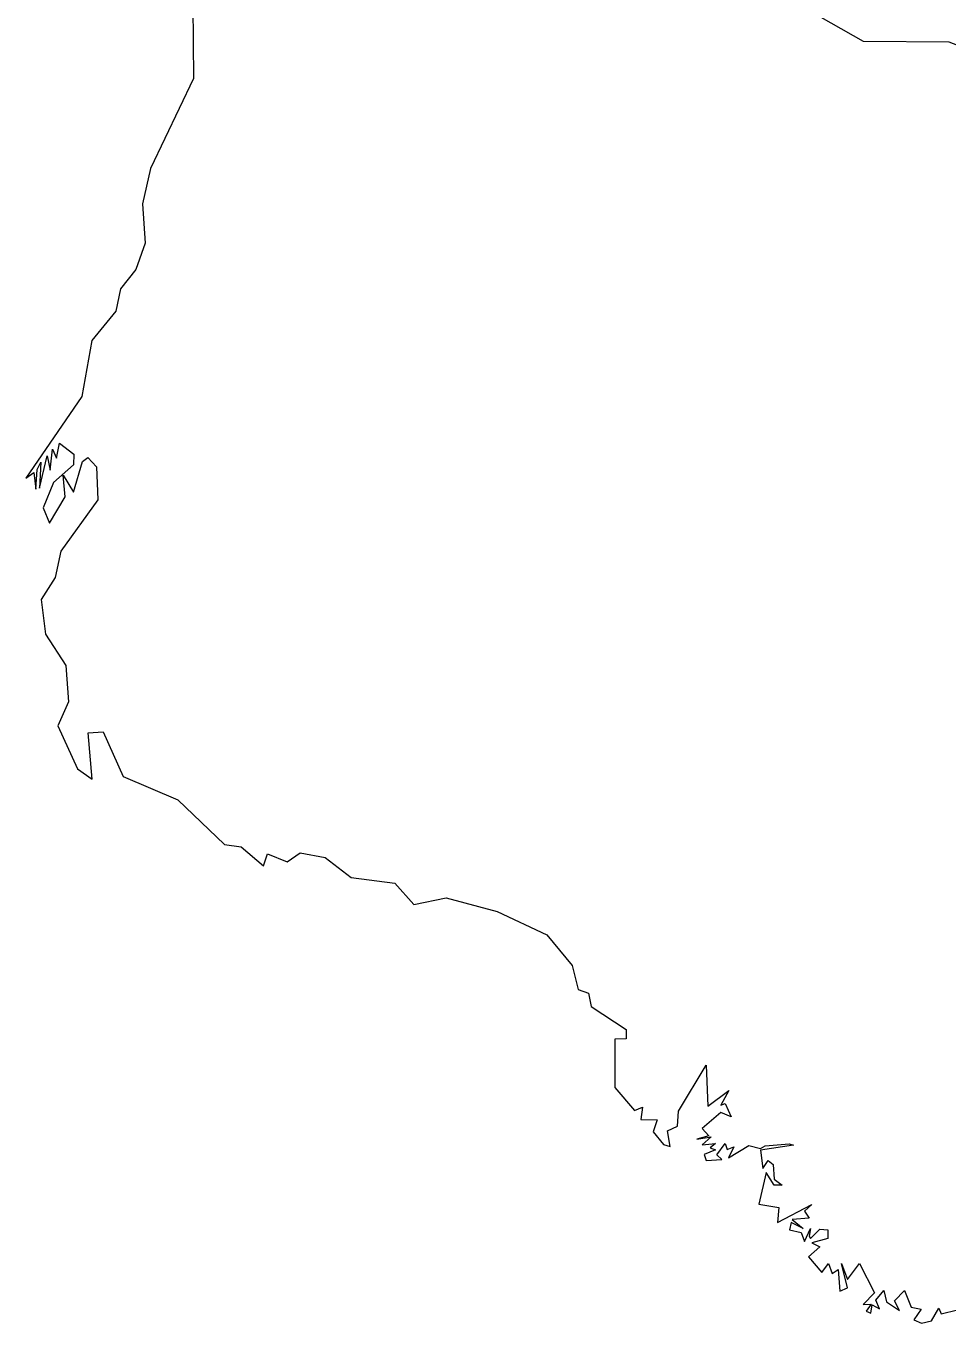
# Model space of a CAD drawing. Header units: metres. Extents: x 0 to 1325, y -1 to 773.
# Drawn here: x 1079 to 1130.9, y 437.3 to 510.3 of the extents above; entities that cross this region are included whole.
import ezdxf

# ---------------------------------------------------------------- set-up
doc = ezdxf.new("R2010")
doc.units = ezdxf.units.M

msp = doc.modelspace()

# ---------------------------------------------------------------- linework, layer by layer
at = {"layer": 'CUT'}
for points in [[(1088.39, 511.508), (1088.42, 507.388), (1085.99, 502.318), (1085.55, 500.338), (1085.69, 498.118), (1085.18, 496.628), (1084.31, 495.548), (1084.04, 494.278), (1082.69, 492.628), (1082.13, 489.478), (1078.98, 484.878), (1079.42, 485.208), (1079.53, 484.268), (1079.61, 485.368), (1079.82, 485.788), (1079.74, 484.328), (1080.17, 486.148), (1080.35, 485.338), (1080.48, 486.508), (1080.7, 486.018), (1080.87, 486.858), (1081.67, 486.228), (1081.66, 485.628), (1080.53, 484.638), (1079.95, 483.218), (1080.3, 482.358), (1081.19, 483.828), (1081.08, 485.058), (1081.66, 484.088), (1082.16, 485.818), (1082.47, 486.048), (1082.95, 485.528), (1083.03, 483.658), (1080.95, 480.768), (1080.63, 479.288), (1079.84, 478.058), (1080.09, 476.098), (1081.23, 474.338), (1081.37, 472.288), (1080.78, 470.928), (1081.89, 468.508), (1082.72, 467.928), (1082.49, 470.538), (1083.33, 470.598), (1084.46, 468.088), (1087.53, 466.768), (1090.17, 464.248), (1091.11, 464.128), (1092.36, 463.048), (1092.59, 463.728), (1093.69, 463.288), (1094.43, 463.788), (1095.84, 463.528), (1097.3, 462.388), (1099.77, 462.078), (1100.84, 460.878), (1102.66, 461.258), (1105.52, 460.488), (1108.32, 459.168), (1109.76, 457.448), (1110.1, 456.088), (1110.68, 455.878), (1110.83, 455.128), (1112.8, 453.838), (1112.79, 453.308), (1112.15, 453.288), (1112.16, 450.568), (1113.27, 449.278), (1113.72, 449.468), (1113.63, 448.778), (1114.55, 448.748), (1114.32, 448.078), (1114.9, 447.368), (1115.28, 447.248), (1115.12, 448.128), (1115.69, 448.388), (1115.74, 449.248), (1117.31, 451.838), (1117.4, 449.528), (1118.57, 450.398), (1118.13, 449.578), (1118.38, 449.678), (1118.72, 448.928), (1118.13, 449.168), (1117.08, 448.258), (1117.45, 447.858), (1116.77, 447.658), (1117.58, 447.788), (1117.07, 447.338), (1117.83, 447.418), (1117.53, 447.178), (1117.83, 447.058), (1117.19, 446.798), (1117.31, 446.468), (1118.18, 446.518), (1117.9, 446.778), (1118.38, 447.418), (1118.49, 447.078), (1118.86, 447.228), (1118.56, 446.618), (1119.71, 447.298), (1120.36, 447.128), (1120.63, 447.288), (1121.98, 447.408), (1122.22, 447.318), (1120.37, 447.038), (1120.49, 446.018), (1120.8, 446.468), (1121.08, 446.238), (1121.13, 445.418), (1121.59, 445.068), (1121.13, 445.068), (1120.68, 445.788), (1120.27, 444.008), (1121.4, 443.818), (1121.33, 442.978), (1123.25, 443.978), (1122.84, 443.608), (1123.1, 443.208), (1122.15, 443.148), (1122.77, 442.638), (1122.09, 442.978), (1121.99, 442.558), (1122.65, 442.408), (1122.84, 441.908), (1123.18, 442.638), (1123.11, 442.198), (1123.18, 442.078), (1123.71, 442.598), (1124.16, 442.548), (1124.15, 442.068), (1123.26, 441.828), (1123.71, 441.598), (1123.07, 441.038), (1123.82, 440.158), (1124.19, 440.668), (1124.41, 440.098), (1124.74, 440.318), (1124.84, 439.108), (1125.27, 439.288), (1124.92, 440.658), (1125.27, 439.768), (1125.95, 440.668), (1126.78, 439.008), (1126.15, 438.358), (1126.6, 438.368), (1126.32, 437.978), (1126.57, 437.858), (1126.66, 438.338), (1127.06, 438.108), (1126.86, 438.598), (1127.31, 439.138), (1127.46, 438.498), (1128.19, 438.008), (1127.92, 438.568), (1128.47, 439.138), (1128.85, 438.208), (1129.41, 438.088), (1129, 437.488), (1129.43, 437.308), (1130, 437.438), (1130.41, 438.148), (1130.54, 437.828), (1131.47, 438.058)], [(1156.7, 510.718), (1156.18, 510.168), (1155.2, 510.558), (1155.51, 509.908), (1154.48, 508.768), (1153.01, 509.208), (1151.19, 508.118), (1149.19, 508.448), (1145.31, 506.188), (1143.88, 506.718), (1143.88, 506.718), (1137.25, 507.058), (1130.99, 509.438), (1126.17, 509.478), (1121.96, 511.868)]]:
    msp.add_lwpolyline(points, dxfattribs=at)

doc.saveas('drawing.dxf')
